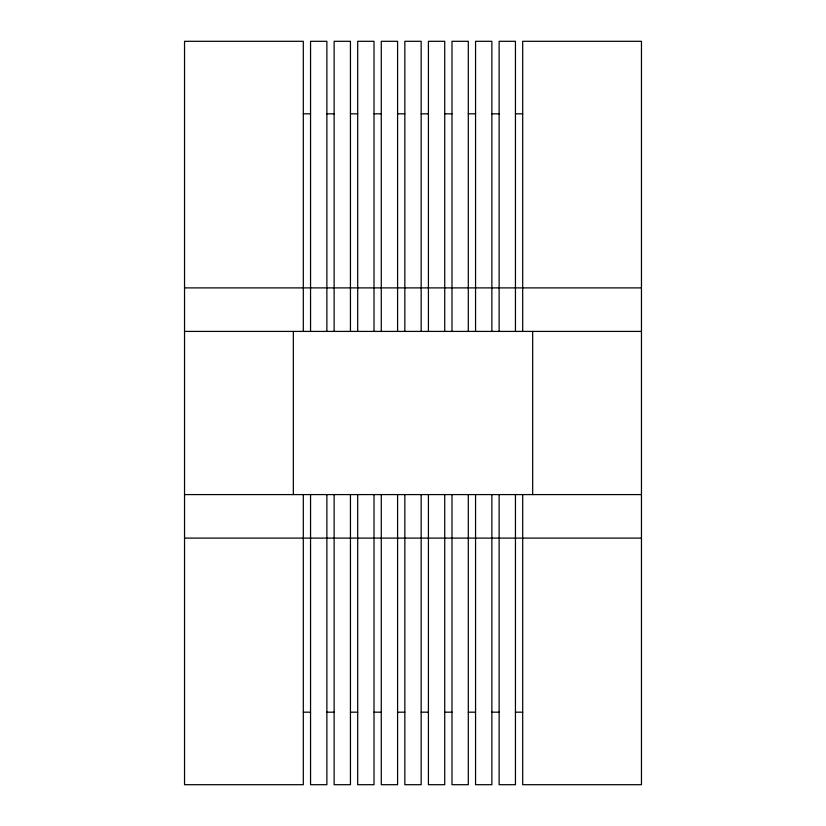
<?xml version="1.0" encoding="UTF-8"?>
<svg xmlns="http://www.w3.org/2000/svg" width="826" height="826" viewBox="0 0 826 826"><rect width="100%" height="100%" fill="white"/><g stroke="black" fill="none" stroke-linecap="round" stroke-linejoin="round"><path stroke-width="1.24" d="M303.307 113.823L310.555 113.823M326.879 113.823L334.127 113.823M350.441 113.823L357.699 113.823M374.013 113.823L381.271 113.823M397.585 113.823L404.843 113.823M421.157 113.823L428.415 113.823M444.729 113.823L451.987 113.823M468.301 113.823L475.559 113.823M491.873 113.823L499.121 113.823M515.445 113.823L522.693 113.823M184.539 287.892L641.461 287.892M184.539 331.412L641.461 331.412M184.539 494.588L641.461 494.588M184.539 538.108L641.461 538.108M303.307 712.177L310.555 712.177M326.879 712.177L334.127 712.177M350.441 712.177L357.699 712.177M374.013 712.177L381.271 712.177M397.585 712.177L404.843 712.177M421.157 712.177L428.415 712.177M444.729 712.177L451.987 712.177M468.301 712.177L475.559 712.177M491.873 712.177L499.121 712.177M515.445 712.177L522.693 712.177M532.667 331.412L532.667 494.588M522.693 331.412L522.693 41.3L641.461 41.3L641.461 784.7L522.693 784.7L522.693 494.588M515.445 331.412L515.445 41.3L499.121 41.3L499.121 331.412M515.445 494.588L515.445 784.7L499.121 784.7L499.121 494.588M491.873 331.412L491.873 41.3L475.559 41.3L475.559 331.412M491.873 494.588L491.873 784.7L475.559 784.7L475.559 494.588M468.301 331.412L468.301 41.3L451.987 41.3L451.987 331.412M468.301 494.588L468.301 784.7L451.987 784.7L451.987 494.588M444.729 331.412L444.729 41.3L428.415 41.3L428.415 331.412M444.729 494.588L444.729 784.7L428.415 784.7L428.415 494.588M421.157 331.412L421.157 41.3L404.843 41.3L404.843 331.412M421.157 494.588L421.157 784.7L404.843 784.7L404.843 494.588M397.585 331.412L397.585 41.3L381.271 41.3L381.271 331.412M397.585 494.588L397.585 784.7L381.271 784.7L381.271 494.588M374.013 331.412L374.013 41.3L357.699 41.3L357.699 331.412M374.013 494.588L374.013 784.7L357.699 784.7L357.699 494.588M350.441 331.412L350.441 41.3L334.127 41.3L334.127 331.412M350.441 494.588L350.441 784.7L334.127 784.7L334.127 494.588M326.879 331.412L326.879 41.3L310.555 41.3L310.555 331.412M326.879 494.588L326.879 784.7L310.555 784.7L310.555 494.588M303.307 331.412L303.307 41.3L184.539 41.3L184.539 784.7L303.307 784.7L303.307 494.588M293.333 331.412L293.333 494.588"/></g></svg>
